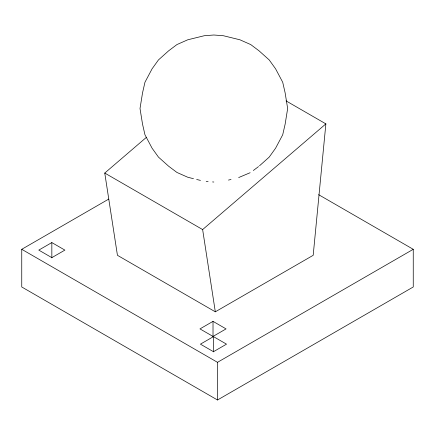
<?xml version="1.0" encoding="UTF-8"?>
<svg xmlns="http://www.w3.org/2000/svg" width="435" height="435" viewBox="0 0 435 435"><rect width="100%" height="100%" fill="white"/><g stroke="black" fill="none" stroke-linecap="round" stroke-linejoin="round"><path stroke-width="0.65" d="M286.018 100.871L325.875 123.877L313.189 255.307L215.314 311.813L117.439 255.307L104.759 173.059L146.524 137.237M259.526 165.773L269.2 157.111L275.589 148.204L282.712 134.774L285.142 124.116L287.655 108.516L285.142 92.916L282.712 82.258L275.589 68.822L269.2 59.921L259.042 50.824L250.745 44.582L239.935 39.797L223.389 35.73L213.835 35.007L204.281 35.73L187.735 39.797L176.925 44.582L168.628 50.824L158.465 59.921L152.081 68.822L144.958 82.258L142.528 92.916L140.01 108.516L142.528 124.116L144.958 134.774L152.081 148.204L158.465 157.111L168.628 166.208L176.925 172.445L187.735 177.235L193.466 178.687M215.314 311.813L202.634 229.566L325.875 123.877M253.339 170.498L258.52 166.594M318.61 194.668L413.25 249.309L413.25 286.98L217.5 399.993L21.75 286.98L21.75 249.309L108.75 199.078M51.841 242.572L38.791 250.109L51.841 257.64L64.891 250.109L51.841 242.572L51.841 257.863M213.019 321.362L199.969 328.898L213.019 336.429L226.069 328.898L213.019 321.362L213.019 336.652M213.471 336.619L200.421 344.156L213.471 351.692L226.521 344.156L213.471 336.619L213.471 351.91M21.75 249.309L217.5 362.322L413.25 249.309M250.147 172.711L238.657 177.562M228.473 180.085L231.018 179.476M206.19 181.444L208.104 181.591M212.563 181.928L213.835 182.026M196.653 179.476L200.464 180.389M104.759 173.059L202.634 229.566M217.5 362.322L217.5 399.993"/></g></svg>
